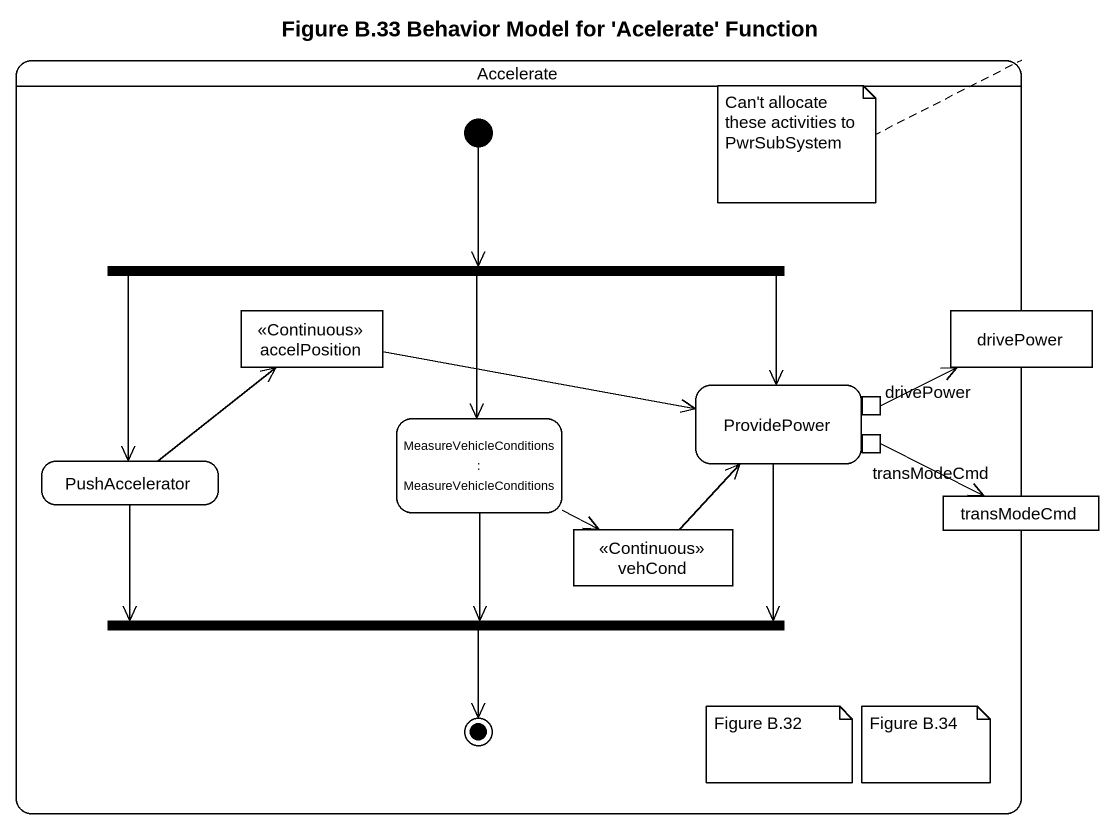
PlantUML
@startuml
title Figure B.33 Behavior Model for 'Acelerate' Function
hide empty description
state Accelerate {
  state fork1 <<fork>>
  state accelPosition <<Continuous>>
  state drivePower <<object>>
  state "MeasureVehicleConditions : MeasureVehicleConditions" as MeasureVehicleConditions
  state ProvidePower {
    state transModeCmd <<outputPin>>
    state "drivePower" as drivePower_2 <<outputPin>>
  }
  state PushAccelerator
  state "transModeCmd" as transModeCmd_2 <<object>>
  state vehCond <<Continuous>>
  state fork2 <<join>>
  [*] --> fork1
  fork2 --> [*]
}
fork1 --> MeasureVehicleConditions
fork1 -right-> ProvidePower
fork1 --> PushAccelerator
accelPosition -right-> ProvidePower
MeasureVehicleConditions -right-> vehCond
MeasureVehicleConditions --> fork2
ProvidePower --> fork2
transModeCmd -right-> transModeCmd_2
drivePower_2 -right-> drivePower
PushAccelerator -up-> accelPosition
PushAccelerator -right-> fork2
vehCond -up-> ProvidePower
note top of Accelerate : Can't allocate these activities to PwrSubSystem
note as N2
  Figure B.32
end note
note as N3
  Figure B.34
end note
@enduml
